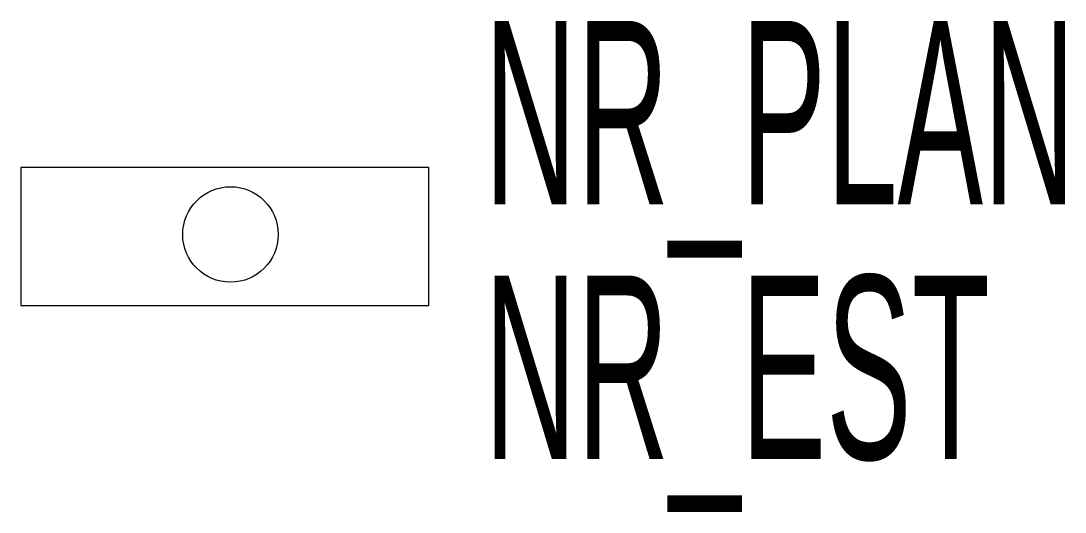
# Model space of a CAD drawing. Header units: millimetres. Extents: x 0 to 1024, y -203 to 279.
import ezdxf

# ---------------------------------------------------------------- set-up
doc = ezdxf.new("R2010")
doc.units = ezdxf.units.MM
doc.header["$LTSCALE"] = 0.25
doc.layers.get('0').update_dxf_attribs({"color": 252})
doc.styles.add('Opisest3', font='arial.ttf', dxfattribs={"width": 0.5})

msp = doc.modelspace()

# ---------------------------------------------------------------- linework, layer by layer
msp.add_lwpolyline([(0, 0), (400, 0), (400, 135), (0, 135)], close=True)
msp.add_circle((205.5, 69.5), 46.8)

# ---------------------------------------------------------------- texts
at = {"style": 'Opisest3', "width": 0.5, "flags": 9}
for tag, p, s in [('NR_PLAN', (454.2, 98.9), 'xx'), ('NR_EST', (454.2, -150.8), '')]:
    msp.add_attdef(tag, p, s, height=180, dxfattribs=at)

doc.saveas('drawing.dxf')
